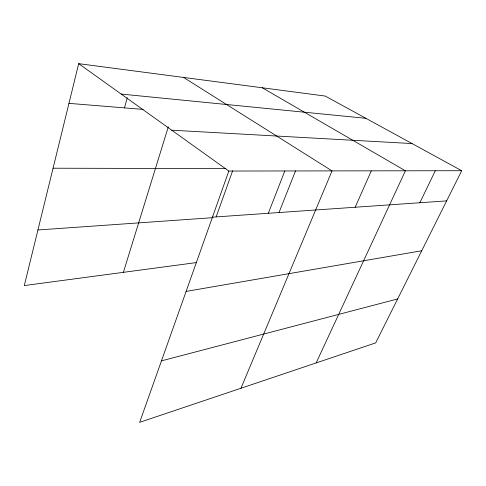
<?xml version="1.0" encoding="UTF-8"?>
<svg xmlns="http://www.w3.org/2000/svg" width="486" height="486" viewBox="0 0 486 486"><rect width="100%" height="100%" fill="white"/><g stroke="black" fill="none" stroke-linecap="round" stroke-linejoin="round"><path stroke-width="0.73" d="M461.7 170.714L228.821 171.042L139.652 422.34L375.69 342.885L461.7 170.714L325.183 96.046L78.689 63.66L24.3 285.568L196.308 262.598M124.465 107.88L127.289 97.765M123.383 272.336L168.29 126.876M216.209 216.75L232.642 170.744M268.315 213.287L284.802 170.963M279.104 212.333L295.531 170.878M240.971 388.235L332.029 170.896L183.55 77.438M355.169 207.243L371.31 170.841M316.149 362.933L405.409 170.793L262.27 87.778M419.837 202.747L435.292 170.75M161.467 360.861L397.645 298.939M186.114 291.412L421.72 250.752M212.455 217.169L446.628 200.882M37.926 229.981L212.971 217.667M53.065 168.211L225.893 168.606M171.71 130.193L412.073 143.57M68.957 103.36L143.109 109.399M121.208 94.071L365.885 118.305M78.689 63.66L228.821 171.042"/></g></svg>
